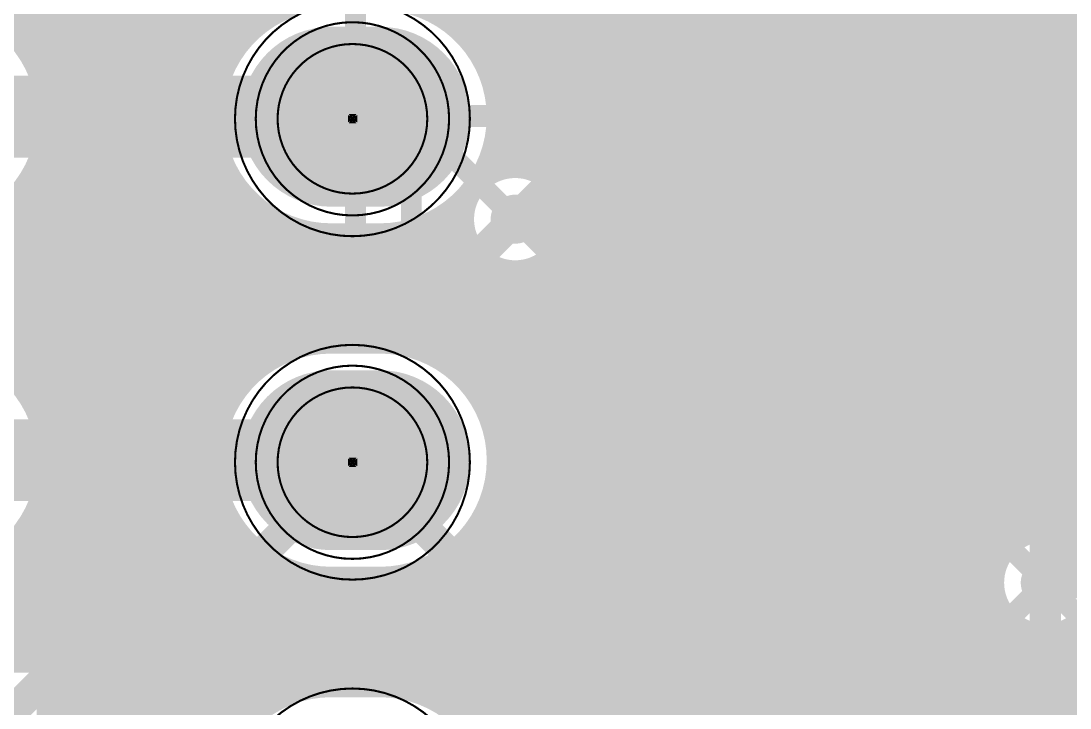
# Model space of a CAD drawing. Extents: x -11 to 221, y -93 to 178.
# Drawn here: x 38.41 to 51.23, y 77.97 to 86.37 of the extents above; entities that cross this region are included whole.
import ezdxf

# ---------------------------------------------------------------- set-up
doc = ezdxf.new("R2010")
doc.units = 0
doc.header["$MEASUREMENT"] = 0
doc.layers.get('0').update_dxf_attribs({"linetype": 'CONTINUOUS'})
for name, color, linetype in [('26-349-0_BOT', 7, 'CONTINUOUS'), ('26-349-0_DRD', 7, 'CONTINUOUS'), ('26-349-0_DRL', 2, 'CONTINUOUS'), ('26-349-0_FAB', 1, 'CONTINUOUS'), ('26-349-0_IN1', 3, 'CONTINUOUS'), ('26-349-0_IN2', 5, 'CONTINUOUS'), ('26-349-0_SMB', 10, 'CONTINUOUS'), ('26-349-0_SMT', 14, 'CONTINUOUS'), ('26-349-0_SPT', 9, 'CONTINUOUS'), ('26-349-0_SST', 12, 'CONTINUOUS'), ('26-349-0_TOP', 11, 'CONTINUOUS'), ('THRUHOLE_TAP', 15, 'CONTINUOUS')]:
    doc.layers.add(name, color=color, linetype=linetype)

# ---------------------------------------------------------------- blocks, each defined once
blk = doc.blocks.new('OBLONG_35')
at = {"const_width": 2.19964}
blk.add_lwpolyline([(0.29972, 0), (-0.29972, 0)], dxfattribs=at)
at = {"const_width": 1.09982}
for points in [[(-0.84963, 0, 1), (0.25019, 0, 1)], [(-0.25019, 0, 1), (0.84963, 0, 1)]]:
    blk.add_lwpolyline(points, format="xyb", close=True, dxfattribs=at)
blk = doc.blocks.new('ROUND_78')
at = {"const_width": 0.29972}
blk.add_lwpolyline([(-0.14986, 0, 1), (0.14986, 0, 1)], format="xyb", close=True, dxfattribs=at)
blk = doc.blocks.new('ROUND_29')
at = {"const_width": 0.90043}
blk.add_lwpolyline([(-0.450214, 0, 1), (0.450214, 0, 1)], format="xyb", close=True, dxfattribs=at)
blk = doc.blocks.new('ROUND_102')
at = {"const_width": 0.10033}
blk.add_lwpolyline([(-0.050164, 0, 1), (0.050164, 0, 1)], format="xyb", close=True, dxfattribs=at)
blk = doc.blocks.new('ROUND_92')
at = {"const_width": 0.0127}
blk.add_lwpolyline([(-0.00635, 0, 1), (0.00635, 0, 1)], format="xyb", close=True, dxfattribs=at)
blk = doc.blocks.new('ROUND_82')
at = {"const_width": 0.29972}
blk.add_lwpolyline([(-0.14986, 0, 1), (0.14986, 0, 1)], format="xyb", close=True, dxfattribs=at)
blk = doc.blocks.new('ROUND_83')
at = {"const_width": 0.29972}
blk.add_lwpolyline([(-0.14986, 0, 1), (0.14986, 0, 1)], format="xyb", close=True, dxfattribs=at)
blk = doc.blocks.new('RECTANGLE_6')
blk.add_solid([(0.51308, 0.63627), (0.51308, -0.63627), (-0.51308, 0.63627), (-0.51308, -0.63627)])
blk = doc.blocks.new('RECTANGLE_47')
blk.add_solid([(0.508, 0.9017), (0.508, -0.9017), (-0.508, 0.9017), (-0.508, -0.9017)])
blk = doc.blocks.new('ROUND_88')
at = {"const_width": 0.10033}
blk.add_lwpolyline([(-0.050164, 0, 1), (0.050164, 0, 1)], format="xyb", close=True, dxfattribs=at)

msp = doc.modelspace()

# ---------------------------------------------------------------- linework, layer by layer
at = {"layer": '26-349-0_BOT', "const_width": 0.254}
for points in [[(38.862, 97.409), (38.862, 50.75936)], [(39.0906, 97.409), (39.0906, 50.83048)], [(39.3192, 97.409), (39.3192, 50.85842)], [(39.5478, 97.409), (39.5478, 50.84826)], [(39.7764, 97.409), (39.7764, 50.79492)], [(40.005, 97.409), (40.005, 50.6984)], [(40.2336, 97.409), (40.2336, 50.54092)], [(40.4622, 97.409), (40.4622, 50.28946)], [(40.6908, 97.409), (40.6908, 49.68748)], [(48.6918, 97.409), (48.6918, 40.513)], [(48.9204, 97.409), (48.9204, 40.513)], [(49.149, 97.409), (49.149, 40.513)], [(49.3776, 97.409), (49.3776, 68.72732)], [(49.6062, 97.409), (49.6062, 69.3674)], [(49.8348, 97.409), (49.8348, 69.6341)], [(50.0634, 97.409), (50.0634, 69.80428)], [(50.292, 97.409), (50.292, 69.91604)], [(47.3202, 95.70466), (47.3202, 69.23786)], [(46.6344, 95.55226), (46.6344, 84.15528)], [(46.863, 95.50908), (46.863, 69.38518)], [(47.0916, 95.55226), (47.0916, 69.36232)], [(47.5488, 94.68866), (47.5488, 40.513)], [(48.4632, 94.68866), (48.4632, 40.513)], [(47.7774, 94.53626), (47.7774, 40.513)], [(48.006, 94.49308), (48.006, 40.513)], [(48.2346, 94.53626), (48.2346, 40.513)], [(44.3484, 93.94698), (44.3484, 84.5693)], [(44.577, 93.60408), (44.577, 84.56422)], [(44.8056, 93.49486), (44.8056, 84.4677)], [(45.0342, 93.48216), (45.0342, 84.18322)], [(45.2628, 93.55582), (45.2628, 54.09184)], [(45.4914, 91.0336), (45.4914, 83.97748)], [(46.4058, 90.98026), (46.4058, 84.37118)], [(45.72, 90.86342), (45.72, 84.32038)], [(45.9486, 90.81008), (45.9486, 84.4296)], [(46.1772, 90.8431), (46.1772, 84.44484)], [(38.6334, 88.88222), (38.6334, 85.71484)], [(44.1198, 88.8492), (44.1198, 85.7504)], [(40.9194, 88.76284), (40.9194, 85.83422)], [(38.4048, 88.49106), (38.4048, 86.10854)], [(43.8912, 88.47582), (43.8912, 86.12378)], [(41.148, 88.4301), (41.148, 86.16696)], [(41.3766, 88.22944), (41.3766, 86.36762)], [(43.6626, 88.25992), (43.6626, 86.33968)], [(43.434, 88.11768), (43.434, 86.48192)], [(50.5206, 88.0364), (50.5206, 79.98206)], [(51.2064, 87.95512), (51.2064, 80.06588)], [(50.7492, 87.91448), (50.7492, 80.10652)], [(50.9778, 87.89162), (50.9778, 80.12938)], [(42.49928, 86.62924), (42.49928, 85.19922)], [(41.52646, 86.4616), (37.973, 86.4616)], [(57.9755, 86.4616), (43.4721, 86.4616)], [(41.2115, 86.233), (38.28796, 86.233)], [(57.9755, 86.233), (43.7896, 86.233)], [(41.01846, 86.0044), (38.481, 86.0044)], [(57.9755, 86.0044), (43.98264, 86.0044)], [(40.89146, 85.7758), (38.608, 85.7758)], [(57.9755, 85.7758), (44.10964, 85.7758)], [(40.81272, 85.5472), (38.68674, 85.5472)], [(57.9755, 85.5472), (44.18584, 85.5472)], [(40.77462, 85.3186), (38.72484, 85.3186)], [(57.9755, 85.3186), (44.22394, 85.3186)], [(40.76954, 85.19922), (42.49928, 85.19922)], [(44.22902, 85.19922), (42.49928, 85.19922)], [(42.49928, 83.7692), (42.49928, 85.19922)], [(40.77462, 85.09), (38.72484, 85.09)], [(57.9755, 85.09), (44.22394, 85.09)], [(40.81018, 84.8614), (38.68928, 84.8614)], [(57.9755, 84.8614), (44.18838, 84.8614)], [(40.88638, 84.6328), (38.61308, 84.6328)], [(38.6334, 84.6836), (38.6334, 81.51622)], [(57.9755, 84.6328), (44.11218, 84.6328)], [(44.1198, 84.65058), (44.1198, 84.48294)], [(40.9194, 84.56422), (40.9194, 81.6356)], [(41.01084, 84.4042), (38.48862, 84.4042)], [(44.01566, 84.4042), (43.98772, 84.4042)], [(45.86478, 84.4042), (44.8818, 84.4042)], [(57.9755, 84.4042), (46.33722, 84.4042)], [(38.4048, 84.29244), (38.4048, 81.90738)], [(41.148, 84.23148), (41.148, 81.96834)], [(43.8912, 84.27466), (43.8912, 84.23656)], [(41.20134, 84.1756), (38.29812, 84.1756)], [(43.86326, 84.1756), (43.79722, 84.1756)], [(45.5803, 84.1756), (45.03674, 84.1756)], [(57.9755, 84.1756), (46.6217, 84.1756)], [(41.3766, 84.03082), (41.3766, 82.169)], [(43.6626, 84.05876), (43.6626, 82.13852)], [(41.51122, 83.947), (37.98824, 83.947)], [(41.6052, 83.89874), (41.6052, 82.29854)], [(43.434, 83.91906), (43.434, 82.28076)], [(43.82008, 83.947), (43.48734, 83.947)], [(45.48378, 83.947), (45.07992, 83.947)], [(57.9755, 83.947), (46.71822, 83.947)], [(43.86326, 83.7184), (17.145, 83.7184)], [(41.8338, 83.81746), (41.8338, 82.38236)], [(42.0624, 83.77682), (42.0624, 82.423)], [(42.799, 83.7692), (42.19956, 83.7692)], [(42.291, 83.7692), (42.291, 82.43062)], [(42.5196, 83.7692), (42.5196, 82.43062)], [(42.7482, 83.7692), (42.7482, 82.43062)], [(42.9768, 83.77936), (42.9768, 82.41792)], [(43.2054, 83.82762), (43.2054, 82.36966)], [(45.0342, 83.71078), (45.0342, 54.01818)], [(45.4787, 83.7184), (45.03674, 83.7184)], [(57.9755, 83.7184), (46.7233, 83.7184)], [(43.8912, 83.6549), (43.8912, 81.92262)], [(45.4914, 83.65998), (45.4914, 76.60386)], [(44.01566, 83.4898), (17.145, 83.4898)], [(45.56506, 83.4898), (44.8818, 83.4898)], [(46.6344, 83.48472), (46.6344, 69.32168)], [(57.9755, 83.4898), (46.63694, 83.4898)], [(44.1198, 83.41106), (44.1198, 81.54924)], [(44.3484, 83.3247), (44.3484, 40.513)], [(44.577, 83.32978), (44.577, 40.513)], [(44.8056, 83.4263), (44.8056, 53.80228)], [(45.8089, 83.2612), (17.145, 83.2612)], [(45.72, 83.31708), (45.72, 76.77658)], [(45.9486, 83.20786), (45.9486, 76.82992)], [(46.1772, 83.19516), (46.1772, 76.7969)], [(57.9755, 83.2612), (46.39056, 83.2612)], [(46.4058, 83.26882), (46.4058, 76.6572)], [(57.9755, 83.0326), (17.145, 83.0326)], [(57.91962, 82.804), (17.145, 82.804)], [(57.86628, 82.5754), (17.145, 82.5754)], [(42.799, 82.43062), (42.19956, 82.43062)], [(41.7195, 82.3468), (37.77996, 82.3468)], [(57.8993, 82.3468), (43.27906, 82.3468)], [(41.30802, 82.1182), (38.19144, 82.1182)], [(57.73166, 82.1182), (43.69054, 82.1182)], [(41.07942, 81.8896), (38.42004, 81.8896)], [(57.57926, 81.8896), (43.91914, 81.8896)], [(40.9321, 81.661), (38.56736, 81.661)], [(57.53608, 81.661), (44.06646, 81.661)], [(40.83812, 81.4324), (38.66134, 81.4324)], [(57.57926, 81.4324), (44.16298, 81.4324)], [(40.78478, 81.2038), (38.71468, 81.2038)], [(57.6453, 81.2038), (44.21378, 81.2038)], [(40.76954, 80.9752), (38.72992, 80.9752)], [(57.6453, 80.9752), (44.22902, 80.9752)], [(40.7924, 80.7466), (38.70706, 80.7466)], [(57.6453, 80.7466), (44.20616, 80.7466)], [(40.85336, 80.518), (38.6461, 80.518)], [(57.6453, 80.518), (44.1452, 80.518)], [(38.6334, 80.48244), (38.6334, 78.52918)], [(44.1198, 80.44942), (44.1198, 77.35062)], [(40.96004, 80.2894), (38.53942, 80.2894)], [(40.9194, 80.36306), (40.9194, 77.43444)], [(57.6453, 80.2894), (44.04106, 80.2894)], [(41.1226, 80.0608), (38.37686, 80.0608)], [(38.4048, 80.09128), (38.4048, 78.52918)], [(41.148, 80.03032), (41.148, 77.76718)], [(50.6349, 80.0608), (43.8785, 80.0608)], [(43.8912, 80.07604), (43.8912, 77.724)], [(55.5879, 80.0608), (51.21656, 80.0608)], [(43.6626, 79.86014), (43.6626, 77.9399)], [(41.37406, 79.8322), (38.1254, 79.8322)], [(41.3766, 79.82966), (41.3766, 77.96784)], [(50.39106, 79.8322), (43.6245, 79.8322)], [(41.88968, 79.6036), (37.60978, 79.6036)], [(41.6052, 79.70012), (41.6052, 78.09992)], [(41.8338, 79.6163), (41.8338, 78.1812)], [(50.3047, 79.6036), (43.10888, 79.6036)], [(43.2054, 79.629), (43.2054, 78.17104)], [(43.434, 79.7179), (43.434, 78.08214)], [(42.0624, 79.57566), (42.0624, 78.22438)], [(42.799, 79.57058), (42.19956, 79.57058)], [(42.291, 79.57058), (42.291, 78.22946)], [(42.5196, 79.57058), (42.5196, 78.22946)], [(42.7482, 79.57058), (42.7482, 78.22946)], [(42.9768, 79.58074), (42.9768, 78.2193)], [(50.30978, 79.375), (17.145, 79.375)], [(50.4063, 79.1464), (17.145, 79.1464)], [(50.5206, 79.0194), (50.5206, 69.98208)], [(50.69078, 78.9178), (17.145, 78.9178)], [(50.7492, 78.89748), (50.7492, 70.00748)], [(50.9778, 78.87462), (50.9778, 69.99732)], [(55.64378, 78.9178), (51.16322, 78.9178)], [(51.2064, 78.93812), (51.2064, 69.9516)], [(57.6453, 78.6892), (17.145, 78.6892)], [(38.72992, 78.52918), (35.27044, 78.52918)], [(38.72992, 78.52918), (38.72992, 75.0697)], [(57.6453, 78.4606), (38.72992, 78.4606)], [(57.6453, 78.232), (38.72992, 78.232)], [(42.799, 78.22946), (42.19956, 78.22946)], [(41.4274, 78.0034), (38.72992, 78.0034)], [(57.6453, 78.0034), (43.57116, 78.0034)]]:
    msp.add_lwpolyline(points, dxfattribs=at)
for points in [[(38.72992, 85.19922, 0.4142136), (37.2999, 86.62924)], [(42.19956, 86.62924, 0.4142136), (40.76954, 85.19922)], [(44.22902, 85.19922, 0.4142136), (42.799, 86.62924)], [(37.2999, 83.7692, 0.4142136), (38.72992, 85.19922)], [(40.76954, 85.19922, 0.4142136), (42.19956, 83.7692)], [(42.799, 83.7692, 0.4142136), (44.22902, 85.19922)], [(44.45, 84.57692, 0.4142136), (43.82008, 83.947)], [(45.07992, 83.947, 0.4142136), (44.45, 84.57692)], [(46.101, 84.44992, 0.4142136), (45.47108, 83.82)], [(46.101, 84.44992, 0.4142136), (45.47108, 83.82)], [(46.73092, 83.82, 0.4142136), (46.101, 84.44992)], [(46.73092, 83.82, 0.4142136), (46.101, 84.44992)], [(43.82008, 83.947, 0.4142136), (44.45, 83.31708)], [(44.45, 83.31708, 0.4142136), (45.07992, 83.947)], [(45.47108, 83.82, 0.4142136), (46.101, 83.19008)], [(45.47108, 83.82, 0.4142136), (46.101, 83.19008)], [(46.101, 83.19008, 0.4142136), (46.73092, 83.82)], [(46.101, 83.19008, 0.4142136), (46.73092, 83.82)], [(38.72992, 81.0006, 0.4142136), (37.2999, 82.43062)], [(42.19956, 82.43062, 0.4142136), (40.76954, 81.0006)], [(44.22902, 81.0006, 0.4142136), (42.799, 82.43062)], [(37.2999, 79.57058, 0.4142136), (38.72992, 81.0006)], [(40.76954, 81.0006, 0.4142136), (42.19956, 79.57058)], [(42.799, 79.57058, 0.4142136), (44.22902, 81.0006)], [(50.927, 80.13192, 0.4142136), (50.29708, 79.502)], [(50.927, 80.13192, 0.4142136), (50.29708, 79.502)], [(51.55692, 79.502, 0.4142136), (50.927, 80.13192)], [(51.55692, 79.502, 0.4142136), (50.927, 80.13192)], [(50.29708, 79.502, 0.4142136), (50.927, 78.87208)], [(50.29708, 79.502, 0.4142136), (50.927, 78.87208)], [(50.927, 78.87208, 0.4142136), (51.55692, 79.502)], [(50.927, 78.87208, 0.4142136), (51.55692, 79.502)], [(42.19956, 78.22946, 0.4142136), (40.76954, 76.79944)], [(44.22902, 76.79944, 0.4142136), (42.799, 78.22946)]]:
    msp.add_lwpolyline(points, format="xyb", dxfattribs=at)
at = {"layer": '26-349-0_DRD', "const_width": 0.254}
for points in [[(42.24528, 85.83422), (41.86428, 85.45322)], [(42.75328, 85.83422), (42.24528, 85.83422)], [(43.13428, 85.45322), (42.75328, 85.83422)], [(41.86428, 85.45322), (41.86428, 84.94522)], [(43.13428, 84.94522), (43.13428, 85.45322)], [(43.18, 85.217), (43.18, 82.677)], [(45.72, 85.217), (43.18, 85.217)], [(45.72, 85.217), (43.18, 82.677)], [(45.72, 82.677), (43.18, 85.217)], [(45.72, 82.677), (45.72, 85.217)], [(44.831, 85.09), (44.831, 82.55)], [(47.371, 85.09), (44.831, 85.09)], [(47.371, 85.09), (44.831, 82.55)], [(47.371, 82.55), (44.831, 85.09)], [(44.831, 85.09), (44.831, 82.55)], [(47.371, 85.09), (44.831, 85.09)], [(47.371, 85.09), (44.831, 82.55)], [(47.371, 82.55), (44.831, 85.09)], [(47.371, 82.55), (47.371, 85.09)], [(47.371, 82.55), (47.371, 85.09)], [(41.86428, 84.94522), (42.24528, 84.56422)], [(42.75328, 84.56422), (43.13428, 84.94522)], [(42.24528, 84.56422), (42.75328, 84.56422)], [(45.212, 83.058), (45.212, 80.518)], [(47.752, 83.058), (45.212, 83.058)], [(47.752, 83.058), (45.212, 80.518)], [(47.752, 80.518), (45.212, 83.058)], [(45.212, 83.058), (45.212, 80.518)], [(47.752, 83.058), (45.212, 83.058)], [(47.752, 83.058), (45.212, 80.518)], [(47.752, 80.518), (45.212, 83.058)], [(47.752, 80.518), (47.752, 83.058)], [(47.752, 80.518), (47.752, 83.058)], [(43.18, 82.677), (45.72, 82.677)], [(44.831, 82.55), (47.371, 82.55)], [(44.831, 82.55), (47.371, 82.55)], [(42.24528, 81.6356), (41.86428, 81.2546)], [(42.75328, 81.6356), (42.24528, 81.6356)], [(43.13428, 81.2546), (42.75328, 81.6356)], [(41.86428, 81.2546), (41.86428, 80.7466)], [(43.13428, 80.7466), (43.13428, 81.2546)], [(49.657, 80.772), (49.657, 78.232)], [(52.197, 80.772), (49.657, 80.772)], [(52.197, 80.772), (49.657, 78.232)], [(52.197, 78.232), (49.657, 80.772)], [(49.657, 80.772), (49.657, 78.232)], [(52.197, 80.772), (49.657, 80.772)], [(52.197, 80.772), (49.657, 78.232)], [(52.197, 78.232), (49.657, 80.772)], [(49.657, 80.772), (49.657, 78.232)], [(52.197, 80.772), (49.657, 80.772)], [(52.197, 80.772), (49.657, 78.232)], [(52.197, 78.232), (49.657, 80.772)], [(49.657, 80.772), (49.657, 78.232)], [(52.197, 80.772), (49.657, 80.772)], [(52.197, 80.772), (49.657, 78.232)], [(52.197, 78.232), (49.657, 80.772)], [(41.86428, 80.7466), (42.24528, 80.3656)], [(42.75328, 80.3656), (43.13428, 80.7466)], [(45.212, 80.518), (47.752, 80.518)], [(45.212, 80.518), (47.752, 80.518)], [(42.24528, 80.3656), (42.75328, 80.3656)], [(49.657, 78.232), (52.197, 78.232)], [(49.657, 78.232), (52.197, 78.232)], [(49.657, 78.232), (52.197, 78.232)], [(49.657, 78.232), (52.197, 78.232)]]:
    msp.add_lwpolyline(points, dxfattribs=at)
at = {"layer": '26-349-0_FAB', "const_width": 0.0254}
for points in [[(42.46118, 86.60892, 0.4142136), (41.02608, 85.17382)], [(43.89628, 85.17382, 0.4142136), (42.46118, 86.60892)], [(42.46118, 86.35492, 0.4142136), (41.28008, 85.17382)], [(43.64228, 85.17382, 0.4142136), (42.46118, 86.35492)], [(42.46118, 86.08822, 0.4142136), (41.54678, 85.17382)], [(43.37558, 85.17382, 0.4142136), (42.46118, 86.08822)], [(41.02608, 85.17382, 0.4142136), (42.46118, 83.73872)], [(41.28008, 85.17382, 0.4142136), (42.46118, 83.99272)], [(41.54678, 85.17382, 0.4142136), (42.46118, 84.25942)], [(42.46118, 84.25942, 0.4142136), (43.37558, 85.17382)], [(42.46118, 83.73872, 0.4142136), (43.89628, 85.17382)], [(42.46118, 83.99272, 0.4142136), (43.64228, 85.17382)], [(42.46118, 82.4103, 0.4142136), (41.02608, 80.9752)], [(43.89628, 80.9752, 0.4142136), (42.46118, 82.4103)], [(42.46118, 82.1563, 0.4142136), (41.28008, 80.9752)], [(43.64228, 80.9752, 0.4142136), (42.46118, 82.1563)], [(42.46118, 81.8896, 0.4142136), (41.54678, 80.9752)], [(43.37558, 80.9752, 0.4142136), (42.46118, 81.8896)], [(41.02608, 80.9752, 0.4142136), (42.46118, 79.5401)], [(41.28008, 80.9752, 0.4142136), (42.46118, 79.7941)], [(41.54678, 80.9752, 0.4142136), (42.46118, 80.0608)], [(42.46118, 80.0608, 0.4142136), (43.37558, 80.9752)], [(42.46118, 79.5401, 0.4142136), (43.89628, 80.9752)], [(42.46118, 79.7941, 0.4142136), (43.64228, 80.9752)], [(42.46118, 78.20914, 0.4142136), (41.02608, 76.77404)], [(43.89628, 76.77404, 0.4142136), (42.46118, 78.20914)]]:
    msp.add_lwpolyline(points, format="xyb", dxfattribs=at)
for points in [[(42.46118, 85.17382), (42.48658, 85.13064), (42.43832, 85.13064), (42.46118, 85.17382), (42.418, 85.15096), (42.418, 85.19922), (42.46118, 85.17382), (42.43832, 85.21954), (42.48658, 85.21954), (42.46118, 85.17382), (42.5069, 85.19922), (42.5069, 85.15096), (42.46118, 85.17382)], [(42.46118, 80.9752), (42.48658, 80.92948), (42.43832, 80.92948), (42.46118, 80.9752), (42.418, 80.9498), (42.418, 81.0006), (42.46118, 80.9752), (42.43832, 81.01838), (42.48658, 81.01838), (42.46118, 80.9752), (42.5069, 81.0006), (42.5069, 80.9498), (42.46118, 80.9752)]]:
    msp.add_lwpolyline(points, dxfattribs=at)
at = {"layer": '26-349-0_IN1'}
for points, const_width in [([(49.657, 93.091), (45.212, 93.091), (45.212, 64.008)], 0.254), ([(45.2374, 93.091), (45.2374, 42.545)], 0.254), ([(45.466, 93.091), (45.466, 42.545)], 0.254), ([(45.6946, 93.091), (45.6946, 42.545)], 0.254), ([(45.9232, 93.091), (45.9232, 82.26044)], 0.254), ([(46.1518, 93.091), (46.1518, 82.44078)], 0.254), ([(46.3804, 93.091), (46.3804, 82.5119)], 0.254), ([(46.609, 93.091), (46.609, 82.50682)], 0.254), ([(46.8376, 93.091), (46.8376, 82.42808)], 0.254), ([(47.0662, 93.091), (47.0662, 82.22742)], 0.254), ([(47.2948, 93.091), (47.2948, 42.545)], 0.254), ([(47.5234, 93.091), (47.5234, 42.545)], 0.254), ([(47.752, 93.091), (47.752, 42.545)], 0.254), ([(47.9806, 93.091), (47.9806, 69.84238)], 0.254), ([(48.2092, 93.091), (48.2092, 76.41844)], 0.254), ([(48.4378, 93.091), (48.4378, 76.59878)], 0.254), ([(48.6664, 93.091), (48.6664, 76.6699)], 0.254), ([(48.895, 93.091), (48.895, 76.66482)], 0.254), ([(49.1236, 93.091), (49.1236, 76.58608)], 0.254), ([(49.3522, 93.091), (49.3522, 76.38542)], 0.254), ([(49.5808, 93.091), (49.5808, 69.5071)], 0.254), ([(49.657, 93.091), (49.657, 69.59854)], 0.254), ([(50.927, 79.502), (50.927, 88.519)], 0.381), ([(49.657, 86.4362), (45.212, 86.4362)], 0.254), ([(49.657, 86.2076), (45.212, 86.2076)], 0.254), ([(49.657, 85.979), (45.212, 85.979)], 0.254), ([(49.657, 85.7504), (45.212, 85.7504)], 0.254), ([(49.657, 85.5218), (45.212, 85.5218)], 0.254), ([(49.657, 85.2932), (45.212, 85.2932)], 0.254), ([(49.657, 85.0646), (45.212, 85.0646)], 0.254), ([(49.657, 84.836), (45.212, 84.836)], 0.254), ([(49.657, 84.6074), (45.212, 84.6074)], 0.254), ([(49.657, 84.3788), (45.212, 84.3788)], 0.254), ([(49.657, 84.1502), (45.212, 84.1502)], 0.254), ([(26.035, 69.85), (26.035, 79.248), (30.099, 83.312), (43.815, 83.312), (44.45, 83.947)], 0.381), ([(49.657, 83.9216), (45.212, 83.9216)], 0.254), ([(49.657, 83.693), (45.212, 83.693)], 0.254), ([(49.657, 83.4644), (45.212, 83.4644)], 0.254), ([(49.657, 83.2358), (45.212, 83.2358)], 0.254), ([(49.657, 83.0072), (45.212, 83.0072)], 0.254), ([(49.657, 82.7786), (45.212, 82.7786)], 0.254), ([(49.657, 82.55), (45.212, 82.55)], 0.254), ([(45.98162, 82.3214), (45.212, 82.3214)], 0.254), ([(49.657, 82.3214), (46.98238, 82.3214)], 0.254), ([(45.81652, 82.0928), (45.212, 82.0928)], 0.254), ([(49.657, 82.0928), (47.14748, 82.0928)], 0.254), ([(45.75302, 81.8642), (45.212, 81.8642)], 0.254), ([(49.657, 81.8642), (47.20844, 81.8642)], 0.254), ([(45.76572, 81.6356), (45.212, 81.6356)], 0.254), ([(49.657, 81.6356), (47.19828, 81.6356)], 0.254), ([(45.85716, 81.407), (45.212, 81.407)], 0.254), ([(49.657, 81.407), (47.10684, 81.407)], 0.254), ([(45.9232, 81.31556), (45.9232, 42.545)], 0.254), ([(47.0662, 81.34858), (47.0662, 42.545)], 0.254), ([(46.07814, 81.1784), (45.212, 81.1784)], 0.254), ([(46.8376, 81.14792), (46.8376, 42.545)], 0.254), ([(49.657, 81.1784), (46.88586, 81.1784)], 0.254), ([(46.1518, 81.13522), (46.1518, 42.545)], 0.254), ([(46.3804, 81.0641), (46.3804, 42.545)], 0.254), ([(46.609, 81.06664), (46.609, 42.545)], 0.254), ([(49.657, 80.9498), (45.212, 80.9498)], 0.254), ([(49.657, 80.7212), (45.212, 80.7212)], 0.254), ([(49.657, 80.4926), (45.212, 80.4926)], 0.254), ([(49.657, 80.264), (45.212, 80.264)], 0.254), ([(49.657, 80.0354), (45.212, 80.0354)], 0.254), ([(49.657, 79.8068), (45.212, 79.8068)], 0.254), ([(49.657, 79.5782), (45.212, 79.5782)], 0.254), ([(50.8, 68.58), (50.8, 70.231), (50.927, 70.358), (50.927, 71.501), (50.927, 79.502)], 0.381), ([(50.8, 68.58), (50.927, 68.707), (50.927, 70.358), (50.927, 71.501), (50.927, 79.502)], 0.381), ([(50.927, 79.502), (55.88, 79.502)], 0.381), ([(49.657, 79.3496), (45.212, 79.3496)], 0.254), ([(49.657, 79.121), (45.212, 79.121)], 0.254), ([(49.657, 78.8924), (45.212, 78.8924)], 0.254), ([(49.657, 78.6638), (45.212, 78.6638)], 0.254), ([(49.657, 78.4352), (45.212, 78.4352)], 0.254), ([(49.657, 78.2066), (45.212, 78.2066)], 0.254), ([(49.657, 77.978), (45.212, 77.978)], 0.254)]:
    msp.add_lwpolyline(points, dxfattribs=dict(at, const_width=const_width))
at = {"layer": '26-349-0_IN1', "const_width": 0.254}
for points in [[(46.482, 82.51952, 0.4142136), (45.75048, 81.788)], [(47.21352, 81.788, 0.4142136), (46.482, 82.51952)], [(45.75048, 81.788, 0.4142136), (46.482, 81.05648)], [(46.482, 81.05648, 0.4142136), (47.21352, 81.788)]]:
    msp.add_lwpolyline(points, format="xyb", dxfattribs=at)
at = {"layer": '26-349-0_SMB', "const_width": 0.254}
for points in [[(49.022, 93.98), (46.863, 93.98), (46.863, 82.55)], [(46.9392, 93.98), (46.9392, 69.723)], [(47.1678, 93.98), (47.1678, 69.723)], [(47.3964, 93.98), (47.3964, 69.723)], [(47.625, 93.98), (47.625, 69.723)], [(47.8536, 93.98), (47.8536, 69.723)], [(48.0822, 93.98), (48.0822, 78.359)], [(48.3108, 93.98), (48.3108, 78.359)], [(48.5394, 93.98), (48.5394, 78.359)], [(48.768, 93.98), (48.768, 78.359)], [(48.895, 87.376), (48.895, 80.518)], [(48.895, 87.376), (48.895, 80.518)], [(48.9458, 87.376), (48.9458, 80.518)], [(49.1744, 87.376), (49.1744, 80.518)], [(49.403, 87.376), (49.403, 80.518)], [(49.6316, 87.376), (49.6316, 80.518)], [(49.8602, 87.376), (49.8602, 80.518)], [(50.0888, 87.376), (50.0888, 80.518)], [(50.3174, 87.376), (50.3174, 80.518)], [(50.546, 87.376), (50.546, 80.518)], [(50.7746, 87.376), (50.7746, 80.518)], [(51.0032, 87.376), (51.0032, 80.518)], [(51.2318, 87.376), (51.2318, 80.518)], [(48.895, 86.2838), (46.863, 86.2838)], [(56.896, 86.3854), (48.895, 86.3854)], [(56.896, 86.1568), (48.895, 86.1568)], [(48.895, 86.0552), (46.863, 86.0552)], [(56.896, 85.9282), (48.895, 85.9282)], [(48.895, 85.8266), (46.863, 85.8266)], [(56.896, 85.6996), (48.895, 85.6996)], [(48.895, 85.598), (46.863, 85.598)], [(56.896, 85.471), (48.895, 85.471)], [(48.895, 85.3694), (46.863, 85.3694)], [(56.896, 85.2424), (48.895, 85.2424)], [(48.895, 85.1408), (46.863, 85.1408)], [(56.896, 85.0138), (48.895, 85.0138)], [(48.895, 84.9122), (46.863, 84.9122)], [(56.896, 84.7852), (48.895, 84.7852)], [(48.895, 84.6836), (46.863, 84.6836)], [(56.896, 84.5566), (48.895, 84.5566)], [(48.895, 84.455), (46.863, 84.455)], [(48.895, 84.2264), (46.863, 84.2264)], [(56.896, 84.328), (48.895, 84.328)], [(56.896, 84.0994), (48.895, 84.0994)], [(48.895, 83.9978), (46.863, 83.9978)], [(56.896, 83.8708), (48.895, 83.8708)], [(48.895, 83.7692), (46.863, 83.7692)], [(56.896, 83.6422), (48.895, 83.6422)], [(48.895, 83.5406), (46.863, 83.5406)], [(56.896, 83.4136), (48.895, 83.4136)], [(48.895, 83.312), (46.863, 83.312)], [(48.895, 83.0834), (46.863, 83.0834)], [(56.896, 83.185), (48.895, 83.185)], [(56.896, 82.9564), (48.895, 82.9564)], [(48.895, 82.8548), (46.863, 82.8548)], [(56.896, 82.7278), (48.895, 82.7278)], [(46.863, 82.55), (44.45, 82.55), (44.45, 77.089)], [(44.6532, 82.55), (44.6532, 77.089)], [(44.8818, 82.55), (44.8818, 77.089)], [(45.1104, 82.55), (45.1104, 77.089)], [(45.339, 82.55), (45.339, 77.089)], [(45.5676, 82.55), (45.5676, 77.089)], [(45.7962, 82.55), (45.7962, 77.089)], [(46.0248, 82.55), (46.0248, 77.089)], [(46.2534, 82.55), (46.2534, 77.089)], [(46.482, 82.55), (46.482, 77.089)], [(46.7106, 82.55), (46.7106, 77.089)], [(48.895, 82.6262), (46.863, 82.6262)], [(56.896, 82.4992), (48.895, 82.4992)], [(48.895, 82.3976), (44.45, 82.3976)], [(48.895, 82.169), (44.45, 82.169)], [(56.896, 82.2706), (48.895, 82.2706)], [(56.896, 82.042), (48.895, 82.042)], [(48.895, 81.9404), (44.45, 81.9404)], [(56.896, 81.8134), (48.895, 81.8134)], [(48.895, 81.7118), (44.45, 81.7118)], [(56.896, 81.5848), (48.895, 81.5848)], [(48.895, 81.4832), (44.45, 81.4832)], [(56.896, 81.3562), (48.895, 81.3562)], [(48.895, 81.2546), (44.45, 81.2546)], [(48.895, 81.026), (44.45, 81.026)], [(56.896, 81.1276), (48.895, 81.1276)], [(56.896, 80.899), (48.895, 80.899)], [(48.895, 80.7974), (44.45, 80.7974)], [(56.896, 80.6704), (48.895, 80.6704)], [(48.895, 80.5688), (44.45, 80.5688)], [(50.038, 80.518), (48.895, 80.518)], [(51.943, 80.518), (48.895, 80.518)], [(48.9966, 80.518), (48.9966, 78.359)], [(49.2252, 80.518), (49.2252, 78.359)], [(49.4538, 80.518), (49.4538, 78.359)], [(49.6824, 80.518), (49.6824, 78.359)], [(49.911, 80.518), (49.911, 78.359)], [(50.038, 80.518), (50.038, 78.359)], [(50.038, 80.3402), (44.45, 80.3402)], [(50.038, 80.1116), (44.45, 80.1116)], [(50.038, 79.883), (44.45, 79.883)], [(50.038, 79.6544), (44.45, 79.6544)], [(50.038, 79.4258), (44.45, 79.4258)], [(50.038, 79.1972), (44.45, 79.1972)], [(50.038, 78.9686), (44.45, 78.9686)], [(50.038, 78.74), (44.45, 78.74)], [(50.038, 78.5114), (44.45, 78.5114)], [(47.879, 78.359), (47.879, 69.723)], [(50.038, 78.359), (47.879, 78.359)], [(47.879, 78.359), (47.879, 67.183)], [(51.943, 78.359), (47.879, 78.359)], [(48.0314, 78.359), (48.0314, 54.737)], [(48.26, 78.359), (48.26, 54.737)], [(48.4886, 78.359), (48.4886, 54.737)], [(48.7172, 78.359), (48.7172, 54.737)], [(48.9458, 78.359), (48.9458, 54.737)], [(49.1744, 78.359), (49.1744, 54.737)], [(49.403, 78.359), (49.403, 54.737)], [(49.6316, 78.359), (49.6316, 54.737)], [(49.8602, 78.359), (49.8602, 54.737)], [(50.0888, 78.359), (50.0888, 54.737)], [(50.3174, 78.359), (50.3174, 54.737)], [(50.546, 78.359), (50.546, 54.737)], [(50.7746, 78.359), (50.7746, 54.737)], [(51.0032, 78.359), (51.0032, 54.737)], [(51.2318, 78.359), (51.2318, 54.737)], [(47.879, 78.2828), (44.45, 78.2828)], [(54.864, 78.1558), (47.879, 78.1558)], [(47.879, 78.0542), (44.45, 78.0542)], [(54.864, 77.9272), (47.879, 77.9272)]]:
    msp.add_lwpolyline(points, dxfattribs=at)
at = {"layer": '26-349-0_SMT', "const_width": 0.254}
for points in [[(51.943, 79.502), (51.181, 78.74)], [(55.1434, 78.8416), (51.2826, 78.8416)], [(51.181, 78.74), (53.34, 76.581)], [(56.769, 78.613), (51.308, 78.613)]]:
    msp.add_lwpolyline(points, dxfattribs=at)
at = {"layer": '26-349-0_SST'}
for points, const_width in [([(47.6758, 86.09076), (48.0314, 86.09076), (48.15078, 86.26094), (48.15078, 86.43112), (48.0314, 86.59876), (47.6758, 86.59876), (47.6758, 85.58276)], 0.1524), ([(48.98898, 85.58276), (48.514, 85.58276), (48.98898, 86.26094), (48.98898, 86.43112), (48.93056, 86.59876), (48.57496, 86.59876), (48.514, 86.43112)], 0.1524), ([(49.76876, 86.09076), (49.82718, 86.26094), (49.82718, 86.43112), (49.76876, 86.59876), (49.41316, 86.59876), (49.3522, 86.43112), (49.3522, 86.26094), (49.41316, 86.09076), (49.76876, 86.09076), (49.82718, 85.92312), (49.82718, 85.75294), (49.76876, 85.58276), (49.41316, 85.58276), (49.3522, 85.75294), (49.3522, 85.92312), (49.41316, 86.09076)], 0.1524), ([(47.97298, 86.09076), (48.15078, 85.58276)], 0.1524), ([(42.49928, 85.19922), (36.29914, 85.19922)], 1.00076), ([(51.562, 85.217), (51.562, 82.423), (46.228, 82.423), (46.228, 85.217), (51.562, 85.217)], 0.1524), ([(47.117, 80.391), (50.673, 80.391), (50.673, 82.169), (47.117, 82.169), (47.117, 80.391)], 0.1524), ([(45.1358, 80.8863), (45.07738, 80.71866), (44.72178, 80.71866), (44.66336, 80.8863), (44.66336, 81.56448), (44.72178, 81.73466), (45.07738, 81.73466), (45.1358, 81.56448)], 0.1524), ([(45.974, 80.71866), (45.50156, 80.71866), (45.974, 81.3943), (45.974, 81.56448), (45.91558, 81.73466), (45.55998, 81.73466), (45.50156, 81.56448)], 0.1524), ([(46.8122, 80.71866), (46.33976, 80.71866), (46.8122, 81.3943), (46.8122, 81.56448), (46.75378, 81.73466), (46.39818, 81.73466), (46.33976, 81.56448)], 0.1524), ([(36.40074, 81.0006), (42.60088, 81.0006)], 1.00076)]:
    msp.add_lwpolyline(points, dxfattribs=dict(at, const_width=const_width))
at = {"layer": '26-349-0_TOP'}
for points, const_width in [([(52.52466, 90.51036), (52.578, 90.5637), (52.578, 91.44), (51.054, 92.964), (44.958, 92.964), (43.434, 91.44), (40.64, 91.44), (39.624, 90.424), (39.624, 87.884), (37.00018, 85.26018), (37.00018, 85.19922)], 0.381), ([(40.96258, 87.81542), (38.77056, 85.62594)], 0.254), ([(51.2064, 87.84336), (51.2064, 86.19744)], 0.254), ([(50.9778, 87.79002), (50.9778, 86.42604)], 0.254), ([(37.00018, 81.0006), (38.735, 82.73542), (38.735, 84.709), (41.402, 87.376), (43.434, 87.376), (44.704, 86.106), (50.419, 86.106), (52.52466, 84.00034), (52.52466, 82.25536)], 0.381), ([(40.06342, 87.44458), (38.61054, 85.9917)], 0.254), ([(39.5478, 86.92642), (39.5478, 86.40064)], 0.254), ([(39.3192, 86.69782), (39.3192, 86.17204)], 0.254), ([(50.85842, 86.54542), (52.96154, 84.43976)], 0.254), ([(39.60622, 86.4616), (39.08044, 86.4616)], 0.254), ([(39.0906, 86.46922), (39.0906, 85.94344)], 0.254), ([(58.928, 86.4616), (50.94224, 86.4616)], 0.254), ([(39.37762, 86.233), (38.85184, 86.233)], 0.254), ([(38.862, 86.24062), (38.862, 85.71484)], 0.254), ([(58.928, 86.233), (51.17084, 86.233)], 0.254), ([(38.6334, 86.01202), (38.6334, 85.9536)], 0.254), ([(39.14902, 86.0044), (38.62324, 86.0044)], 0.254), ([(40.87622, 85.97138), (39.3573, 84.44992)], 0.254), ([(38.92042, 85.7758), (38.71976, 85.7758)], 0.254), ([(40.7797, 85.7758), (40.68064, 85.7758)], 0.254), ([(40.6908, 85.78342), (40.6908, 85.4583)], 0.254), ([(40.70858, 85.5472), (40.45204, 85.5472)], 0.254), ([(40.4622, 85.55482), (40.4622, 83.25104)], 0.254), ([(44.42968, 85.5472), (44.28998, 85.5472)], 0.254), ([(44.3484, 85.59546), (44.3484, 84.72424)], 0.254), ([(44.45, 83.947), (45.974, 85.471), (49.276, 85.471), (50.5714, 84.1756), (50.5714, 83.82)], 0.381), ([(45.10532, 85.4837), (44.28236, 84.6582)], 0.254), ([(44.577, 85.4964), (44.577, 84.95284)], 0.254), ([(45.10532, 85.4837), (44.704, 85.4837)], 0.254), ([(44.8056, 85.4837), (44.8056, 85.18144)], 0.254), ([(45.0342, 85.4837), (45.0342, 85.41004)], 0.254), ([(40.67302, 85.3186), (40.22344, 85.3186)], 0.254), ([(40.2336, 85.32622), (40.2336, 83.02244)], 0.254), ([(44.94022, 85.3186), (44.32554, 85.3186)], 0.254), ([(40.66794, 85.19922), (42.49928, 85.19922)], 0.254), ([(44.33062, 85.19922), (42.49928, 85.19922)], 0.254), ([(40.67302, 85.09), (39.99484, 85.09)], 0.254), ([(40.005, 85.09762), (40.005, 82.79384)], 0.254), ([(44.71162, 85.09), (44.32808, 85.09)], 0.254), ([(40.70604, 84.8614), (39.76624, 84.8614)], 0.254), ([(39.7764, 84.86902), (39.7764, 82.5627)], 0.254), ([(40.6908, 84.94014), (40.6908, 83.47964)], 0.254), ([(44.48302, 84.8614), (44.29252, 84.8614)], 0.254), ([(49.00422, 84.8614), (48.1584, 84.8614)], 0.254), ([(48.1584, 84.8487), (48.1584, 82.4865)], 0.254), ([(49.01692, 84.8487), (48.1584, 84.8487)], 0.254), ([(48.2346, 84.8487), (48.2346, 82.34934)], 0.254), ([(48.4632, 84.8487), (48.4632, 82.34934)], 0.254), ([(48.6918, 84.8487), (48.6918, 82.34934)], 0.254), ([(48.9204, 84.8487), (48.9204, 80.7593)], 0.254), ([(49.01692, 84.8487), (49.6316, 84.23402)], 0.254), ([(40.77716, 84.6328), (39.53764, 84.6328)], 0.254), ([(39.5478, 84.64042), (39.5478, 80.05064)], 0.254), ([(44.28236, 84.6582), (44.22657, 84.64269)], 0.254), ([(49.23282, 84.6328), (48.1584, 84.6328)], 0.254), ([(49.149, 84.71662), (49.149, 82.34934)], 0.254), ([(49.3776, 84.48802), (49.3776, 83.47964)], 0.254), ([(39.3573, 84.44992), (39.3573, 82.73542)], 0.254), ([(40.89146, 84.4042), (39.3573, 84.4042)], 0.254), ([(40.9194, 84.36102), (40.9194, 83.63712)], 0.254), ([(49.46142, 84.4042), (48.1584, 84.4042)], 0.254), ([(49.6062, 84.25942), (49.6062, 83.73364)], 0.254), ([(49.6316, 84.23402), (49.6316, 83.75904)], 0.254), ([(41.06164, 84.1756), (39.3573, 84.1756)], 0.254), ([(49.6316, 84.1756), (48.1584, 84.1756)], 0.254), ([(41.148, 84.0867), (41.148, 83.6803)], 0.254), ([(43.71848, 83.97494), (43.71795, 83.947)], 0.254), ([(45.39488, 84.0105), (45.1612, 83.77936)], 0.254), ([(41.31818, 83.947), (39.3573, 83.947)], 0.254), ([(41.3766, 83.9089), (41.3766, 83.6803)], 0.254), ([(43.6626, 83.9343), (43.6626, 83.32724)], 0.254), ([(43.71848, 83.947), (43.68038, 83.947)], 0.254), ([(45.2628, 83.87842), (45.2628, 81.72704)], 0.254), ([(45.37964, 83.947), (45.32884, 83.947)], 0.254), ([(47.2186, 83.82), (46.101, 83.82)], 0.381), ([(46.101, 83.82), (47.2186, 83.82)], 0.381), ([(49.6316, 83.947), (48.1584, 83.947)], 0.254), ([(50.5714, 83.82), (49.911, 83.1596), (49.911, 81.28)], 0.381), ([(41.81094, 83.7184), (39.3573, 83.7184)], 0.254), ([(41.6052, 83.78952), (41.6052, 83.6803)], 0.254), ([(41.8338, 83.71332), (41.8338, 83.6803)], 0.254), ([(43.75404, 83.7184), (43.18762, 83.7184)], 0.254), ([(43.2054, 83.72348), (43.2054, 83.65998)], 0.254), ([(43.434, 83.80476), (43.434, 83.55076)], 0.254), ([(45.3771, 83.7184), (45.14342, 83.7184)], 0.254), ([(49.58842, 83.7184), (48.1584, 83.7184)], 0.254), ([(49.6316, 83.75904), (49.47666, 83.6041)], 0.254), ([(42.00906, 83.6803), (41.148, 83.6803)], 0.254), ([(43.053, 83.6803), (42.9895, 83.6803)], 0.254), ([(40.69842, 83.4898), (39.3573, 83.4898)], 0.254), ([(40.70858, 83.49742), (39.82466, 82.6135)], 0.254), ([(43.49242, 83.49742), (46.23054, 80.7593)], 0.254), ([(43.8785, 83.4898), (43.50004, 83.4898)], 0.254), ([(43.8912, 83.47456), (43.8912, 83.09864)], 0.254), ([(45.44822, 83.4898), (45.0215, 83.4898)], 0.254), ([(45.0342, 83.50758), (45.0342, 81.95564)], 0.254), ([(49.38268, 83.4898), (48.1584, 83.4898)], 0.254), ([(45.4914, 83.41614), (45.4914, 81.49844)], 0.254), ([(40.46982, 83.2612), (39.3573, 83.2612)], 0.254), ([(44.196, 83.2612), (43.72864, 83.2612)], 0.254), ([(44.1198, 83.29422), (44.1198, 82.87004)], 0.254), ([(44.3484, 83.2231), (44.3484, 82.64144)], 0.254), ([(44.577, 83.22564), (44.577, 82.41284)], 0.254), ([(45.62856, 83.2612), (44.704, 83.2612)], 0.254), ([(44.8056, 83.30692), (44.8056, 82.18424)], 0.254), ([(45.72, 83.19516), (45.72, 81.26984)], 0.254), ([(49.29632, 83.2612), (48.1584, 83.2612)], 0.254), ([(52.52466, 80.95488), (51.36388, 80.95488), (50.546, 80.137), (45.974, 80.137), (43.053, 83.058), (41.148, 83.058), (40.259, 82.169), (40.259, 79.883), (37.17544, 76.79944), (37.00018, 76.79944)], 0.381), ([(45.9486, 83.10372), (45.9486, 81.04124)], 0.254), ([(46.1772, 83.09102), (46.1772, 80.81264)], 0.254), ([(46.2788, 83.1088), (46.2788, 82.4865)], 0.254), ([(49.2887, 83.1596), (49.2887, 82.34934)], 0.254), ([(40.24122, 83.0326), (39.3573, 83.0326)], 0.254), ([(46.2788, 83.0326), (43.95724, 83.0326)], 0.254), ([(49.2887, 83.0326), (48.1584, 83.0326)], 0.254), ([(40.01262, 82.804), (39.3573, 82.804)], 0.254), ([(46.2788, 82.804), (44.18584, 82.804)], 0.254), ([(49.2887, 82.804), (48.1584, 82.804)], 0.254), ([(39.78656, 82.5754), (39.33698, 82.5754)], 0.254), ([(46.2788, 82.5754), (44.41444, 82.5754)], 0.254), ([(49.2887, 82.5754), (48.1584, 82.5754)], 0.254), ([(39.3192, 82.51952), (39.3192, 79.82204)], 0.254), ([(48.1584, 82.4865), (46.2788, 82.4865)], 0.254), ([(46.4058, 82.4865), (46.4058, 80.7593)], 0.254), ([(46.6344, 82.4865), (46.6344, 80.7593)], 0.254), ([(46.863, 82.4865), (46.863, 80.7593)], 0.254), ([(47.0916, 82.4865), (47.0916, 82.34934)], 0.254), ([(47.3202, 82.4865), (47.3202, 82.34934)], 0.254), ([(47.5488, 82.4865), (47.5488, 82.34934)], 0.254), ([(47.7774, 82.4865), (47.7774, 82.34934)], 0.254), ([(48.006, 82.4865), (48.006, 82.34934)], 0.254), ([(39.17442, 82.29346), (38.6334, 81.75244)], 0.254), ([(39.6621, 82.3468), (39.22014, 82.3468)], 0.254), ([(49.2887, 82.3468), (44.64304, 82.3468)], 0.254), ([(48.82388, 82.34934), (46.93412, 82.34934)], 0.254), ([(46.93412, 82.34934), (46.93412, 80.7593)], 0.254), ([(47.879, 82.34934), (47.879, 81.28)], 0.254), ([(48.82388, 82.34934), (48.82388, 80.7593)], 0.254), ([(48.96612, 82.34934), (48.96612, 80.7593)], 0.254), ([(49.2887, 82.34934), (48.96612, 82.34934)], 0.254), ([(39.0906, 82.20964), (39.0906, 79.59344)], 0.254), ([(39.6367, 82.169), (39.6367, 80.13954)], 0.254), ([(39.6367, 82.1182), (38.99916, 82.1182)], 0.254), ([(46.93412, 82.1182), (44.87164, 82.1182)], 0.254), ([(48.96612, 82.1182), (48.82388, 82.1182)], 0.254), ([(38.862, 81.98104), (38.862, 79.36484)], 0.254), ([(39.6367, 81.8896), (38.77056, 81.8896)], 0.254), ([(46.93412, 81.8896), (45.10024, 81.8896)], 0.254), ([(46.482, 81.788), (46.99, 81.28), (47.879, 81.28)], 0.381), ([(46.482, 81.788), (46.99, 81.28), (47.879, 81.28)], 0.381), ([(48.96612, 81.8896), (48.82388, 81.8896)], 0.254), ([(39.6367, 81.661), (38.68166, 81.661)], 0.254), ([(46.93412, 81.661), (45.32884, 81.661)], 0.254), ([(48.96612, 81.661), (48.82388, 81.661)], 0.254), ([(52.52466, 81.60512), (50.23612, 81.60512), (49.911, 81.28)], 0.381), ([(39.6367, 81.4324), (38.76802, 81.4324)], 0.254), ([(46.93412, 81.4324), (45.55744, 81.4324)], 0.254), ([(48.96612, 81.4324), (48.82388, 81.4324)], 0.254), ([(46.93412, 81.28), (47.879, 81.28)], 0.254), ([(48.82388, 81.28), (47.879, 81.28)], 0.254), ([(39.6367, 81.2038), (38.81628, 81.2038)], 0.254), ([(46.93412, 81.2038), (45.78604, 81.2038)], 0.254), ([(48.96612, 81.2038), (48.82388, 81.2038)], 0.254), ([(42.49928, 81.0006), (38.862, 77.36078), (38.862, 75.057), (38.227, 74.422), (36.322, 74.422), (35.56, 73.66), (35.56, 71.84898)], 0.381), ([(52.52466, 74.00036), (52.52466, 76.25334), (49.53, 79.248), (44.25188, 79.248), (42.49928, 81.0006)], 0.381), ([(39.6367, 80.9752), (38.83152, 80.9752)], 0.254), ([(46.93412, 80.9752), (46.01464, 80.9752)], 0.254), ([(48.96612, 80.9752), (48.82388, 80.9752)], 0.254), ([(46.93412, 80.7593), (46.23054, 80.7593)], 0.254), ([(48.96612, 80.7593), (48.82388, 80.7593)], 0.254), ([(39.6367, 80.7466), (38.8112, 80.7466)], 0.254), ([(46.93412, 80.7466), (46.24324, 80.7466)], 0.254), ([(48.96612, 80.7466), (48.82388, 80.7466)], 0.254), ([(39.6367, 80.518), (38.75278, 80.518)], 0.254), ([(38.6334, 80.24622), (38.6334, 79.13624)], 0.254), ([(39.6367, 80.2894), (38.65626, 80.2894)], 0.254), ([(52.52466, 80.30464), (51.72964, 80.30464), (50.927, 79.502)], 0.381), ([(52.52466, 80.30464), (51.72964, 80.30464), (50.927, 79.502)], 0.381), ([(50.927, 79.502), (51.72964, 80.30464), (52.52466, 80.30464)], 0.381), ([(50.927, 79.502), (51.72964, 80.30464), (52.52466, 80.30464)], 0.381), ([(39.6367, 80.13954), (38.12794, 78.63078)], 0.254), ([(39.55542, 80.0608), (38.50894, 80.0608)], 0.254), ([(38.4048, 79.93888), (38.4048, 78.90764)], 0.254), ([(39.32682, 79.8322), (38.2905, 79.8322)], 0.254), ([(39.09822, 79.6036), (37.92982, 79.6036)], 0.254), ([(38.86962, 79.375), (25.00884, 79.375)], 0.254), ([(38.64102, 79.1464), (24.78024, 79.1464)], 0.254), ([(38.41242, 78.9178), (24.55164, 78.9178)], 0.254), ([(50.88636, 78.77048), (52.96154, 76.69276)], 0.254), ([(50.88636, 78.77048), (50.927, 78.76935)], 0.254), ([(50.88636, 78.77048), (50.927, 78.76935)], 0.254), ([(50.9778, 78.77302), (50.9778, 78.67904)], 0.254), ([(51.2064, 78.82636), (51.2064, 78.45044)], 0.254), ([(35.56, 67.85102), (35.59302, 67.818), (35.687, 67.818), (35.687, 67.945), (37.084, 69.342), (37.084, 73.152), (37.465, 73.533), (39.37, 73.533), (39.878, 74.041), (39.878, 77.343), (41.148, 78.613), (43.815, 78.613), (44.069, 78.359), (49.022, 78.359), (50.5714, 76.8096), (50.5714, 76.2)], 0.381), ([(56.8706, 78.6892), (50.96764, 78.6892)], 0.254), ([(56.8706, 78.4606), (51.19624, 78.4606)], 0.254)]:
    msp.add_lwpolyline(points, dxfattribs=dict(at, const_width=const_width))
at = {"layer": '26-349-0_TOP', "const_width": 0.254}
for points in [[(38.77056, 85.62594, 0.0654511), (38.6103, 85.99155)], [(40.87622, 85.97138, 0.1328213), (40.66742, 85.19922)], [(44.33062, 85.19922, 0.0788981), (44.25529, 85.67365)], [(44.26458, 85.66658, 0.1989124), (44.704, 85.48457)], [(44.26458, 85.66658, 0.1989124), (44.704, 85.48457)], [(40.66794, 85.19922, 0.3781251), (42.00906, 83.6803)], [(44.22648, 84.64296, 0.0931626), (44.33103, 85.19922)], [(42.9895, 83.6803, 0.130584), (43.7183, 83.97517)], [(45.39488, 84.0105, 0.0659731), (45.36964, 83.82)], [(45.39488, 84.0105, 0.0659731), (45.36964, 83.82)], [(43.71848, 83.947, 0.4142136), (44.45, 83.21548)], [(44.45, 83.21548, 0.3479275), (45.1612, 83.77936)], [(45.36948, 83.82, 0.4142136), (46.101, 83.08848)], [(45.36948, 83.82, 0.4142136), (46.101, 83.08848)], [(41.148, 83.6803, 0.198913), (40.70797, 83.49803)], [(43.49242, 83.49742, 0.1989124), (43.053, 83.67943)], [(43.49242, 83.49742, 0.1989124), (43.053, 83.67943)], [(49.47158, 83.59902, 0.1989124), (49.28957, 83.1596)], [(49.47158, 83.59902, 0.1989124), (49.28957, 83.1596)], [(46.101, 83.08848, 0.0613207), (46.27842, 83.11032)], [(46.101, 83.08848, 0.0613207), (46.27842, 83.11032)], [(39.17442, 82.29346, 0.1996614), (39.35823, 82.73542)], [(39.17442, 82.29346, 0.1996614), (39.35823, 82.73542)], [(39.81958, 82.60842, 0.1989124), (39.63757, 82.169)], [(39.81958, 82.60842, 0.1989124), (39.63757, 82.169)], [(38.83152, 81.0006, 0.1290553), (38.63407, 81.75282)], [(37.2999, 79.46898, 0.4142136), (38.83152, 81.0006)], [(50.927, 78.77048, 0.3479275), (51.6382, 79.33436)], [(50.927, 78.77048, 0.3479275), (51.6382, 79.33436)]]:
    msp.add_lwpolyline(points, format="xyb", dxfattribs=at)

# ---------------------------------------------------------------- block references
at = {"layer": '26-349-0_BOT'}
for name, p in [('OBLONG_35', (42.49928, 85.19922)), ('ROUND_78', (44.45, 83.947)), ('ROUND_78', (46.101, 83.82)), ('OBLONG_35', (42.49928, 81.0006)), ('ROUND_78', (46.482, 81.788)), ('ROUND_78', (50.927, 79.502))]:
    msp.add_blockref(name, p, dxfattribs=at)
at = {"layer": '26-349-0_DRL'}
for name, p in [('ROUND_29', (42.49928, 85.19922)), ('ROUND_102', (44.45, 83.947)), ('ROUND_102', (46.101, 83.82)), ('ROUND_29', (42.49928, 81.0006)), ('ROUND_102', (46.482, 81.788)), ('ROUND_102', (50.927, 79.502))]:
    msp.add_blockref(name, p, dxfattribs=at)
at = {"layer": '26-349-0_FAB'}
for p in [(42.46118, 85.17382), (42.46118, 80.9752)]:
    msp.add_blockref('ROUND_92', p, dxfattribs=at)
at = {"layer": '26-349-0_IN1'}
for name, p in [('OBLONG_35', (42.49928, 85.19922)), ('ROUND_82', (44.45, 83.947)), ('ROUND_78', (46.101, 83.82)), ('OBLONG_35', (42.49928, 81.0006)), ('ROUND_78', (46.482, 81.788)), ('ROUND_83', (50.927, 79.502))]:
    msp.add_blockref(name, p, dxfattribs=at)
at = {"layer": '26-349-0_IN2'}
for name, p in [('OBLONG_35', (42.49928, 85.19922)), ('ROUND_82', (44.45, 83.947)), ('ROUND_78', (46.101, 83.82)), ('OBLONG_35', (42.49928, 81.0006)), ('ROUND_78', (46.482, 81.788)), ('ROUND_83', (50.927, 79.502))]:
    msp.add_blockref(name, p, dxfattribs=at)
at = {"layer": '26-349-0_SMB'}
for p in [(42.49928, 85.19922), (42.49928, 81.0006)]:
    msp.add_blockref('OBLONG_35', p, dxfattribs=at)
at = {"layer": '26-349-0_SMT'}
for name, p in [('OBLONG_35', (42.49928, 85.19922)), ('RECTANGLE_47', (47.2186, 83.82)), ('RECTANGLE_47', (50.5714, 83.82)), ('OBLONG_35', (42.49928, 81.0006)), ('RECTANGLE_6', (47.879, 81.28)), ('RECTANGLE_6', (49.911, 81.28))]:
    msp.add_blockref(name, p, dxfattribs=at)
at = {"layer": '26-349-0_SPT'}
for name, p in [('RECTANGLE_47', (47.2186, 83.82)), ('RECTANGLE_47', (50.5714, 83.82)), ('RECTANGLE_6', (47.879, 81.28)), ('RECTANGLE_6', (49.911, 81.28))]:
    msp.add_blockref(name, p, dxfattribs=at)
at = {"layer": '26-349-0_TOP'}
for name, p in [('OBLONG_35', (42.49928, 85.19922)), ('RECTANGLE_47', (47.2186, 83.82)), ('RECTANGLE_47', (50.5714, 83.82)), ('ROUND_78', (44.45, 83.947)), ('ROUND_78', (46.101, 83.82)), ('OBLONG_35', (42.49928, 81.0006)), ('ROUND_78', (46.482, 81.788)), ('RECTANGLE_6', (47.879, 81.28)), ('RECTANGLE_6', (49.911, 81.28)), ('ROUND_78', (50.927, 79.502))]:
    msp.add_blockref(name, p, dxfattribs=at)
at = {"layer": 'THRUHOLE_TAP'}
for name, p in [('ROUND_29', (42.49928, 85.19922)), ('ROUND_88', (44.45, 83.947)), ('ROUND_88', (46.101, 83.82)), ('ROUND_29', (42.49928, 81.0006)), ('ROUND_88', (46.482, 81.788)), ('ROUND_88', (50.927, 79.502))]:
    msp.add_blockref(name, p, dxfattribs=at)

doc.saveas('drawing.dxf')
